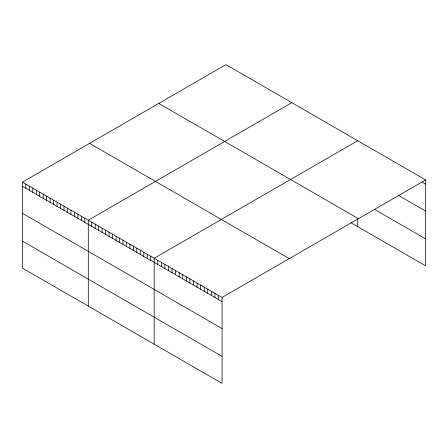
<?xml version="1.0" encoding="UTF-8"?>
<svg xmlns="http://www.w3.org/2000/svg" width="448" height="448" viewBox="0 0 448 448"><rect width="100%" height="100%" fill="white"/><g stroke="black" fill="none" stroke-linecap="round" stroke-linejoin="round"><path stroke-width="0.67" d="M425.6 179.917L222.062 297.427L222.062 383.359L22.4 268.083L22.4 182.151L225.938 64.641L425.6 179.917L425.6 265.849L350.778 222.65M291.827 102.682L88.29 220.192L88.29 306.124M357.717 140.722L154.179 258.233L154.179 344.165M422.027 182.022L425.6 184.083M398.21 195.25L425.6 211.064M374.388 209.3L425.6 238.868M158.771 103.421L358.434 218.691M89.566 143.371L289.229 258.647M22.4 182.151L222.062 297.427M22.4 186.323L222.062 301.594M22.4 213.304L222.062 328.58M22.4 241.102L222.062 356.378M357.717 218.949L357.717 226.654M218.49 295.361L218.49 299.533M214.917 293.3L214.917 297.472M211.344 291.239L211.344 295.406M207.771 289.173L207.771 293.345M204.198 287.112L204.198 291.284M200.626 285.051L200.626 289.218M197.053 282.985L197.053 287.157M193.48 280.924L193.48 285.096M189.907 278.858L189.907 283.03M186.334 276.797L186.334 280.969M182.762 274.736L182.762 278.902M179.189 272.67L179.189 276.842M175.616 270.609L175.616 274.781M172.043 268.548L172.043 272.714M168.47 266.482L168.47 270.654M164.898 264.421L164.898 268.593M161.325 262.36L161.325 266.526M157.752 260.294L157.752 264.466M150.707 256.228L150.707 260.4M147.241 254.229L147.241 258.401M143.774 252.224L143.774 256.396M140.308 250.225L140.308 254.391M136.836 248.22L136.836 252.392M133.37 246.221L133.37 250.387M129.903 244.216L129.903 248.388M126.437 242.217L126.437 246.383M122.965 240.212L122.965 244.384M119.498 238.213L119.498 242.379M116.032 236.208L116.032 240.38M112.566 234.209L112.566 238.375M109.094 232.204L109.094 236.376M105.627 230.205L105.627 234.371M102.161 228.2L102.161 232.372M98.694 226.201L98.694 230.367M95.222 224.196L95.222 228.368M91.756 222.191L91.756 226.363M84.823 218.187L84.823 222.359M81.351 216.188L81.351 220.36M77.885 214.183L77.885 218.355M74.418 212.184L74.418 216.356M70.952 210.179L70.952 214.351M67.48 208.18L67.48 212.346M64.014 206.175L64.014 210.347M60.547 204.176L60.547 208.342M57.081 202.171L57.081 206.343M53.609 200.172L53.609 204.338M50.142 198.167L50.142 202.339M46.676 196.168L46.676 200.334M43.21 194.163L43.21 198.335M39.738 192.164L39.738 196.33M36.271 190.159L36.271 194.331M32.805 188.16L32.805 192.326M29.338 186.155L29.338 190.327M25.866 184.156L25.866 188.322"/></g></svg>
